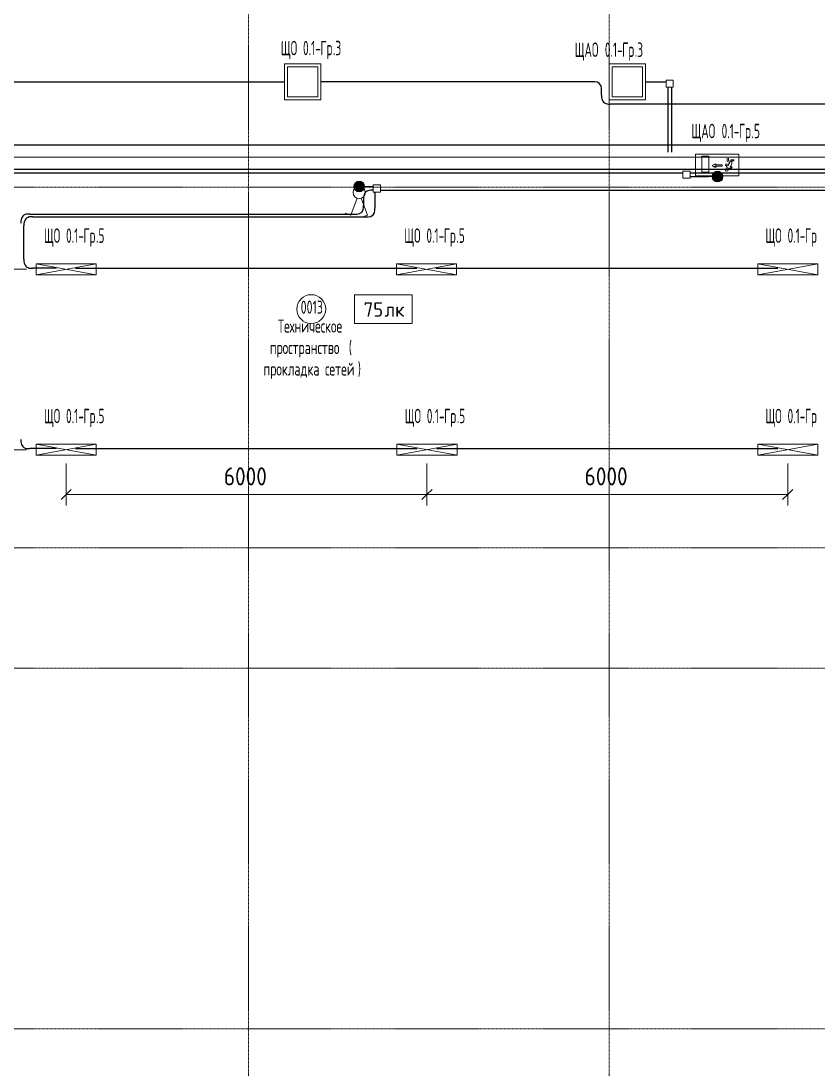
# Model space of a CAD drawing. Header units: millimetres. Extents: x -4730 to 98194, y -4296 to 93388.
# Drawn here: x 17715 to 30971, y 28333 to 45763 of the extents above; entities that cross this region are included whole.
import ezdxf

# ---------------------------------------------------------------- set-up
doc = ezdxf.new("R2010")
doc.units = ezdxf.units.MM
doc.linetypes.add('Линия сетки', pattern=[22.225, 12.7, -3.175, 3.175, -3.175])
for name, color, linetype, lineweight, true_color in [('Кабельные лотки', 5, 'Continuous', 25, 0x0000ff), ('Короба', 7, 'Continuous', 25, 0x008000), ('Опуск', 7, 'Continuous', 18, 0x007f00), ('Соединительные детали коробов', 7, 'Continuous', 25, 0x008000), ('Типовые аннотации', 5, 'Continuous', 18, 0x0000ff)]:
    doc.layers.add(name, color=color, linetype=linetype, lineweight=lineweight, true_color=true_color)
for name, color, linetype, lineweight in [('Марки помещений', 7, 'Continuous', 9), ('Марки силовых электроприборов', 7, 'Continuous', 9), ('Осевая линия', 7, 'Continuous', 18), ('Оси', 7, 'Continuous', 9), ('Размеры', 7, 'Continuous', 9), ('Размеры-120', 7, 'Continuous', 9)]:
    doc.layers.add(name, color=color, linetype=linetype, lineweight=lineweight)
doc.styles.add('GOST Common', font='GOST_Common.ttf', dxfattribs={"width": 0.6, "height": 240})
doc.styles.add('GOST Common_1', font='GOST_Common.ttf', dxfattribs={"height": 240})
doc.styles.add('GOST Common_2', font='GOST_Common.ttf', dxfattribs={"width": 0.9, "height": 300})
doc.styles.add('GOST Common_4', font='GOST_Common.ttf', dxfattribs={"width": 0.7, "height": 216})
doc.dimstyles.new('ADSK_Проверочный', dxfattribs={"dimscale": 304.8, "dimtxt": 301.714499, "dimasz": 0.556693, "dimexe": 0.590551, "dimexo": 0.590551, "dimgap": 0.19685, "dimtad": 1, "dimdec": 3, "dimrnd": 0.001, "dimdsep": 46, "dimtxsty": 'GOST Common_2', "dimblk1": 'OBLIQUE', "dimblk2": 'OBLIQUE', "dimsah": 1, "dimcen": 0.09, "dimazin": 0, "dimtfac": 1, "dimtdec": 4, "dimtix": 1, "dimtmove": 0, "dimatfit": 3, "dimfxl": 1, "dimtvp": 1, "dimtolj": 1, "dimtzin": 0, "dimarcsym": 2})

# ---------------------------------------------------------------- blocks, each defined once
blk = doc.blocks.new('M_Короб_ отвод - Плоский торец - ПВХ - Стандартная-2386742-Подвал')
at = {"layer": 'Соединительные детали коробов'}
for p, q in [((2894, 82640), (2856, 82640)), ((3006, 82640), (2894, 82640)), ((3006, 82640), (3006, 82640))]:
    blk.add_line(p, q, dxfattribs=at)
blk = doc.blocks.new('M_Короб_ отвод - Плоский торец - ПВХ - Стандартная-V1-Подвал')
at = {"layer": 'Соединительные детали коробов'}
for p, q in [((0, 111.95), (0, 150.05)), ((-150.05, 0), (-111.95, 0))]:
    blk.add_line(p, q, dxfattribs=at)
blk.add_arc((-111.95, 111.95), 111.95, 270, 0, dxfattribs=at)
blk = doc.blocks.new('DIMBLOCK76-Подвал')
at = {"layer": 'Размеры-120'}
for p, q in [((18467, 38405), (18467, 37707)), ((18467, 37887), (18467, 38405)), ((24467, 38405), (24467, 37707)), ((24467, 37887), (24467, 38405)), ((18467, 37887), (18383, 37802)), ((18467, 37887), (18552, 37971)), ((18467, 37887), (24467, 37887)), ((24467, 37887), (24383, 37802)), ((24467, 37887), (24552, 37971))]:
    blk.add_line(p, q, dxfattribs=at)
at = {"layer": 'Размеры-120', "color": 0, "insert": (21089, 38339), "char_height": 300, "width": 908.21, "attachment_point": 1, "line_spacing_factor": 1.022761, "style": 'GOST Common_2'}
blk.add_mtext('6000', dxfattribs=at)
blk = doc.blocks.new('_Oblique')
at = {"color": 0, "linetype": 'ByBlock', "lineweight": -2}
blk.add_line((-0.5, -0.5), (0.5, 0.5), dxfattribs=at)
blk = doc.blocks.new('DIMBLOCK77-Подвал')
at = {"layer": 'Размеры-120'}
for p, q in [((24467, 38405), (24467, 37707)), ((24467, 37887), (24467, 38405)), ((30467, 38405), (30467, 37707)), ((30467, 37887), (30467, 38405)), ((24467, 37887), (24383, 37802)), ((24467, 37887), (24552, 37971)), ((24467, 37887), (30467, 37887)), ((30467, 37887), (30383, 37802)), ((30467, 37887), (30552, 37971))]:
    blk.add_line(p, q, dxfattribs=at)
at = {"layer": 'Размеры-120', "color": 0, "insert": (27089, 38339), "char_height": 300, "width": 908.21, "attachment_point": 1, "line_spacing_factor": 1.022761, "style": 'GOST Common_2'}
blk.add_mtext('6000', dxfattribs=at)
blk = doc.blocks.new('DIMBLOCK78-Подвал')
at = {"layer": 'Размеры-120'}
for p, q in [((17223, 41633), (17139, 41718)), ((17807, 41633), (17043, 41633)), ((17223, 38633), (17223, 41633)), ((17223, 41633), (17308, 41548)), ((17223, 41633), (17807, 41633)), ((17223, 38633), (17139, 38718)), ((17807, 38633), (17043, 38633)), ((17223, 38633), (17308, 38548)), ((17223, 38633), (17807, 38633))]:
    blk.add_line(p, q, dxfattribs=at)
at = {"layer": 'Размеры-120', "color": 0, "insert": (16771, 39754), "char_height": 300, "width": 908.21, "attachment_point": 1, "rotation": 90, "line_spacing_factor": 1.022761, "style": 'GOST Common_2'}
blk.add_mtext('3000', dxfattribs=at)
blk = doc.blocks.new('ADSK_Марка_Помещение - Номер Имя-85223-Подвал')
at = {"layer": 'Марки помещений'}
blk.add_circle((0, 0), 2, dxfattribs=at)
blk = doc.blocks.new('Морка помещения_освещённость_ - Морка помещения_освещённость_-1484368-Подвал')
at = {"layer": 'Марки помещений', "color": 190, "true_color": 0x8000ff}
for p, q in [((-4, 0), (-4, 4)), ((-4, 4), (4, 4)), ((4, 4), (4, 0)), ((4, 0), (-4, 0))]:
    blk.add_line(p, q, dxfattribs=at)

msp = doc.modelspace()

# ---------------------------------------------------------------- hatches: boundary and pattern name
at = {"layer": 'Опуск'}
h = msp.add_hatch(color=256, dxfattribs=at)
edge = h.paths.add_edge_path(flags=0)
edge.add_arc((29300, 43175), 90, 180, 360)
edge.add_arc((29300, 43175), 90, 0, 180)
h = msp.add_hatch(color=256, dxfattribs=at)
edge = h.paths.add_edge_path(flags=0)
edge.add_arc((23340, 43010), 90, 180, 360)
edge.add_arc((23340, 43010), 90, 0, 180)

# ---------------------------------------------------------------- linework, layer by layer
at = {"layer": 'Кабельные лотки'}
for p, q in [((33645, 43700), (5200, 43700)), ((5200, 43300), (33645, 43300))]:
    msp.add_line(p, q, dxfattribs=at)
at = {"layer": 'Короба'}
for p, q in [((17199.764, 44752.2126), (22104.764, 44752.2126)), ((27221.6756, 44752.2126), (22699.764, 44752.2126)), ((28099.764, 44752.2126), (28443.2256, 44752.2126)), ((28471.7256, 44660.7126), (28471.7256, 43580)), ((28534.7256, 44660.7126), (28534.7256, 43580)), ((27371.7256, 44530.05), (27371.7256, 44602.1626)), ((33821.6756, 44380), (27521.7756, 44380)), ((11245.5826, 43238), (28725.5826, 43238)), ((28845.5826, 43238), (32065.5826, 43238)), ((28845.5826, 43175), (29149.95, 43175)), ((23490.05, 43010), (23574.5796, 43010)), ((23574.5796, 42947), (23564.6296, 42947)), ((23603.0796, 42918.5), (23603.0796, 42655.05)), ((23694.5796, 42947), (35814.5796, 42947)), ((23414.5796, 42796.95), (23414.5796, 42702.145)), ((17865.05, 42552.095), (23264.5296, 42552.095)), ((17913.667, 42505), (23453.0296, 42505)), ((17763.617, 41802.145), (17763.617, 42354.95)), ((18303.617, 41652.095), (17913.667, 41652.095)), ((18623.617, 41652.095), (24296.7317, 41652.095)), ((24616.7317, 41652.095), (30303.617, 41652.095)), ((18303.617, 38652.095), (17865.05, 38652.095)), ((18623.617, 38652.095), (24303.617, 38652.095)), ((24623.617, 38652.095), (30303.617, 38652.095))]:
    msp.add_line(p, q, dxfattribs=at)
at = {"layer": 'Опуск'}
for centre, start, end in [((29300, 43175), 0, 180), ((23340, 43010), 0, 180), ((29300, 43175), 180, 0), ((23340, 43010), 180, 0)]:
    msp.add_arc(centre, 90, start, end, dxfattribs=at)
at = {"layer": 'Осевая линия'}
msp.add_line((5200, 43500), (33645, 43500), dxfattribs=at)
at = {"layer": 'Оси', "linetype": 'Линия сетки'}
for p, q in [((21500, 93388.3703), (21500, -3096.3487)), ((27500, 93388.3703), (27500, -3096.3487)), ((98194.2682, 43000), (-3530.0173, 43000)), ((98194.2682, 37000), (-3530.0173, 37000)), ((98194.2682, 35000), (-3530.0173, 35000)), ((98194.2682, 29000), (-3530.0173, 29000))]:
    msp.add_line(p, q, dxfattribs=at)
at = {"layer": 'Типовые аннотации'}
for p, q in [((22100, 45052.2126), (22700, 45052.2126)), ((22100, 44452.2126), (22100, 45052.2126)), ((22150, 45002.2126), (22650, 45002.2126)), ((22150, 44502.2126), (22150, 45002.2126)), ((22650, 45002.2126), (22650, 44502.2126)), ((22700, 45052.2126), (22700, 44452.2126)), ((22700, 44452.2126), (22100, 44452.2126)), ((22650, 44502.2126), (22150, 44502.2126)), ((23305.798, 42815.3874), (23203.1919, 42533.4796)), ((23374.202, 42815.3874), (23476.8081, 42533.4796)), ((23109.2227, 42567.6816), (23203.1919, 42533.4796)), ((23476.8081, 42533.4796), (23382.8388, 42499.2776)), ((17967.4439, 41722.8481), (18967.4439, 41722.8481)), ((17967.4439, 41542.8481), (17967.4439, 41722.8481)), ((17967.4439, 41722.8481), (18967.4439, 41542.8481)), ((17967.4439, 41542.8481), (18967.4439, 41722.8481)), ((18967.4439, 41722.8481), (18967.4439, 41542.8481)), ((23960.5586, 41722.8481), (24960.5586, 41722.8481)), ((23960.5586, 41542.8481), (23960.5586, 41722.8481)), ((23960.5586, 41722.8481), (24960.5586, 41542.8481)), ((23960.5586, 41542.8481), (24960.5586, 41722.8481)), ((24960.5586, 41722.8481), (24960.5586, 41542.8481)), ((29967.4439, 41722.8481), (30967.4439, 41722.8481)), ((29967.4439, 41542.8481), (29967.4439, 41722.8481)), ((29967.4439, 41722.8481), (30967.4439, 41542.8481)), ((29967.4439, 41542.8481), (30967.4439, 41722.8481)), ((30967.4439, 41722.8481), (30967.4439, 41542.8481)), ((18967.4439, 41542.8481), (17967.4439, 41542.8481)), ((24960.5586, 41542.8481), (23960.5586, 41542.8481)), ((30967.4439, 41542.8481), (29967.4439, 41542.8481)), ((17967.4439, 38722.8481), (18967.4439, 38722.8481)), ((17967.4439, 38542.8481), (17967.4439, 38722.8481)), ((17967.4439, 38722.8481), (18967.4439, 38542.8481)), ((17967.4439, 38542.8481), (18967.4439, 38722.8481)), ((18967.4439, 38722.8481), (18967.4439, 38542.8481)), ((23967.4439, 38722.8481), (24967.4439, 38722.8481)), ((23967.4439, 38542.8481), (23967.4439, 38722.8481)), ((23967.4439, 38722.8481), (24967.4439, 38542.8481)), ((23967.4439, 38542.8481), (24967.4439, 38722.8481)), ((24967.4439, 38722.8481), (24967.4439, 38542.8481)), ((29967.4439, 38722.8481), (30967.4439, 38722.8481)), ((29967.4439, 38542.8481), (29967.4439, 38722.8481)), ((29967.4439, 38722.8481), (30967.4439, 38542.8481)), ((29967.4439, 38542.8481), (30967.4439, 38722.8481)), ((30967.4439, 38722.8481), (30967.4439, 38542.8481)), ((18967.4439, 38542.8481), (17967.4439, 38542.8481)), ((24967.4439, 38542.8481), (23967.4439, 38542.8481)), ((30967.4439, 38542.8481), (29967.4439, 38542.8481))]:
    msp.add_line(p, q, dxfattribs=at)
at = {"layer": 'Типовые аннотации', "color": 1, "true_color": 0xff0000}
for p, q in [((27500, 45052.2126), (28100, 45052.2126)), ((27500, 44452.2126), (27500, 45052.2126)), ((27550, 45002.2126), (28050, 45002.2126)), ((27550, 44502.2126), (27550, 45002.2126)), ((28050, 45002.2126), (28050, 44502.2126)), ((28100, 45052.2126), (28100, 44452.2126)), ((28100, 44452.2126), (27500, 44452.2126)), ((28050, 44502.2126), (27550, 44502.2126))]:
    msp.add_line(p, q, dxfattribs=at)
at = {"layer": 'Типовые аннотации', "color": 7}
for p, q in [((28443.2256, 44780.7126), (28563.2256, 44780.7126)), ((28443.2256, 44660.7126), (28443.2256, 44780.7126)), ((28563.2256, 44660.7126), (28443.2256, 44660.7126)), ((28563.2256, 44780.7126), (28563.2256, 44660.7126)), ((28725.5826, 43266.5), (28845.5826, 43266.5)), ((28725.5826, 43146.5), (28725.5826, 43266.5)), ((28845.5826, 43266.5), (28845.5826, 43146.5)), ((28845.5826, 43146.5), (28725.5826, 43146.5)), ((23574.5796, 43038.5), (23694.5796, 43038.5)), ((23574.5796, 42918.5), (23574.5796, 43038.5)), ((23694.5796, 42918.5), (23574.5796, 42918.5)), ((23694.5796, 43038.5), (23694.5796, 42918.5))]:
    msp.add_line(p, q, dxfattribs=at)
at = {"layer": 'Типовые аннотации', "color": 96, "true_color": 0x008000}
for p, q in [((28934.9821, 43188.2548), (28934.9821, 43548.2548)), ((28934.9821, 43548.2548), (29654.9821, 43548.2548)), ((29156.359, 43514.406), (29036.359, 43514.406)), ((29036.359, 43514.406), (29036.359, 43250.406)), ((29156.359, 43250.406), (29156.359, 43514.406)), ((29462.733, 43431.9798), (29462.733, 43479.9798)), ((29504.3022, 43407.9798), (29462.733, 43431.9798)), ((29468.3022, 43345.626), (29504.3022, 43407.9798)), ((29480.733, 43479.9798), (29480.733, 43442.3721)), ((29480.733, 43442.3721), (29520.2637, 43419.5491)), ((29520.2637, 43419.5491), (29520.2637, 43454.3721)), ((29520.2637, 43454.3721), (29574.2637, 43454.3721)), ((29574.2637, 43436.3721), (29538.2637, 43436.3721)), ((29538.2637, 43436.3721), (29538.2637, 43388.3721)), ((29654.9821, 43548.2548), (29654.9821, 43188.2548)), ((29036.359, 43250.406), (29156.359, 43250.406)), ((29251.2456, 43382.2023), (29209.6764, 43358.2023)), ((29209.6764, 43358.2023), (29251.2456, 43334.2023)), ((29275.2456, 43382.2023), (29251.2456, 43382.2023)), ((29251.2456, 43334.2023), (29275.2456, 43334.2023)), ((29254.461, 43370.2023), (29275.2456, 43382.2023)), ((29374.461, 43370.2023), (29254.461, 43370.2023)), ((29275.2456, 43334.2023), (29254.461, 43346.2023)), ((29254.461, 43346.2023), (29374.461, 43346.2023)), ((29374.461, 43346.2023), (29374.461, 43370.2023)), ((29426.3022, 43380.0183), (29468.3022, 43380.0183)), ((29450.3022, 43362.0183), (29426.3022, 43362.0183)), ((29450.3022, 43332.0183), (29450.3022, 43362.0183)), ((29491.8714, 43308.0183), (29450.3022, 43332.0183)), ((29527.8714, 43308.0183), (29491.8714, 43308.0183)), ((29538.2637, 43388.3721), (29502.2637, 43326.0183)), ((29517.4791, 43326.0183), (29530.2829, 43348.1952)), ((29545.8714, 43339.1952), (29527.8714, 43308.0183)), ((29654.9821, 43188.2548), (28934.9821, 43188.2548))]:
    msp.add_line(p, q, dxfattribs=at)
msp.add_circle((29452.3049, 43287.4871), 24, dxfattribs=at)
at = {"layer": 'Типовые аннотации'}
msp.add_circle((23340, 42909.3567), 100, dxfattribs=at)

# ---------------------------------------------------------------- block references
at = {"layer": 'Марки помещений', "xscale": 120, "yscale": 120, "zscale": 120}
msp.add_blockref('ADSK_Марка_Помещение - Номер Имя-85223-Подвал', (22542.6796, 40971.0663), dxfattribs=at)
at = {"layer": 'Марки помещений', "color": 190, "true_color": 0x8000ff, "xscale": 120, "yscale": 120, "zscale": 120}
msp.add_blockref('Морка помещения_освещённость_ - Морка помещения_освещённость_-1484368-Подвал', (23741.3683, 40731.0663), dxfattribs=at)
at = {"layer": 'Соединительные детали коробов'}
for name, p, rotation in [('M_Короб_ отвод - Плоский торец - ПВХ - Стандартная-V1-Подвал', (27371.7256, 44752.2126), 90), ('M_Короб_ отвод - Плоский торец - ПВХ - Стандартная-V1-Подвал', (27371.7256, 44380), 270), ('M_Короб_ отвод - Плоский торец - ПВХ - Стандартная-2386742-Подвал', (26346.0114, 125650), 180), ('M_Короб_ отвод - Плоский торец - ПВХ - Стандартная-V1-Подвал', (23414.5796, 42947), 180), ('M_Короб_ отвод - Плоский торец - ПВХ - Стандартная-V1-Подвал', (17715, 42552.095), 180), ('M_Короб_ отвод - Плоский торец - ПВХ - Стандартная-V1-Подвал', (17763.617, 42505), 180), ('M_Короб_ отвод - Плоский торец - ПВХ - Стандартная-V1-Подвал', (17763.617, 41652.095), 270), ('M_Короб_ отвод - Плоский торец - ПВХ - Стандартная-V1-Подвал', (17715, 38652.095), 270)]:
    msp.add_blockref(name, p, dxfattribs=dict(at, rotation=rotation))
for name, p in [('M_Короб_ отвод - Плоский торец - ПВХ - Стандартная-2386742-Подвал', (26293.9886, -39465)), ('M_Короб_ отвод - Плоский торец - ПВХ - Стандартная-V1-Подвал', (23414.5796, 42552.095)), ('M_Короб_ отвод - Плоский торец - ПВХ - Стандартная-V1-Подвал', (23603.0796, 42505))]:
    msp.add_blockref(name, p, dxfattribs=at)

# ---------------------------------------------------------------- texts
at = {"layer": 'Марки помещений', "char_height": 216, "attachment_point": 1, "style": 'GOST Common_4'}
for s, insert, width in [('0013', (22366.646, 41111.0878), 478.126425), ('Техническое', (21988.5848, 40796.2912), 1400.7084), (' (', (23166.5098, 40439.1037), 134.6835), ('пространство', (21855.2348, 40439.1037), 1589.2653), ('\\fGOST Common|b0|i0|c204|p34|;\\W.7;)', (23316.5285, 40081.9162), 74.075925), ('прокладка', (21749.666, 40081.9162), 1178.480625), ('\\fGOST Common|b0|i0|c204|p34|;\\W.7; ', (22722.0098, 40081.9162), 60.607575), ('сетей', (22772.016, 40081.9162), 659.94915)]:
    msp.add_mtext(s, dxfattribs=dict(at, insert=insert, width=width))
at = {"layer": 'Марки помещений', "color": 190, "true_color": 0x8000ff, "char_height": 240, "attachment_point": 1, "style": 'GOST Common_1'}
for s, insert, width in [('75', (23412.8844, 41082.7782), 423.291), ('лк', (23762.1344, 41082.7782), 413.67075)]:
    msp.add_mtext(s, dxfattribs=dict(at, insert=insert, width=width))
at = {"layer": 'Марки силовых электроприборов', "char_height": 240, "attachment_point": 1, "style": 'GOST Common'}
for s, insert, width in [('ЩО', (22037.1253, 45432.395), 340.55685), (' 0.1-', (22318.1128, 45432.395), 455.99985), ('Гр', (22694.3503, 45432.395), 253.9746), ('.3', (22903.9003, 45432.395), 173.1645), ('ЩАО', (26923.6361, 45405.1457), 502.17705), (' 0.1-', (27337.9736, 45405.1457), 455.99985), ('Гр', (27714.2111, 45405.1457), 253.9746), ('.3', (27923.7611, 45405.1457), 173.1645), ('ЩАО', (28865.7414, 44052.4918), 502.17705), (' 0.1-', (29280.0789, 44052.4918), 455.99985), ('Гр', (29656.3164, 44052.4918), 253.9746), ('.5', (29865.8664, 44052.4918), 178.93665), ('ЩО', (18095.9584, 42313.0305), 340.55685), (' 0.1-', (18376.9459, 42313.0305), 455.99985), ('Гр', (18753.1834, 42313.0305), 253.9746), ('.5', (18962.7334, 42313.0305), 178.93665), ('ЩО', (24089.0731, 42313.0305), 340.55685), (' 0.1-', (24370.0606, 42313.0305), 455.99985), ('Гр', (24746.2981, 42313.0305), 253.9746), ('.5', (24955.8481, 42313.0305), 178.93665), ('ЩО', (30095.9584, 42313.0305), 340.55685), (' 0.1-', (30376.9459, 42313.0305), 455.99985), ('Гр', (30753.1834, 42313.0305), 253.9746), ('ЩО', (18095.9584, 39313.0305), 340.55685), (' 0.1-', (18376.9459, 39313.0305), 455.99985), ('Гр', (18753.1834, 39313.0305), 253.9746), ('.5', (18962.7334, 39313.0305), 178.93665), ('ЩО', (24095.9584, 39313.0305), 340.55685), (' 0.1-', (24376.9459, 39313.0305), 455.99985), ('Гр', (24753.1834, 39313.0305), 253.9746), ('.5', (24962.7334, 39313.0305), 178.93665), ('ЩО', (30095.9584, 39313.0305), 340.55685), (' 0.1-', (30376.9459, 39313.0305), 455.99985), ('Гр', (30753.1834, 39313.0305), 253.9746)]:
    msp.add_mtext(s, dxfattribs=dict(at, insert=insert, width=width))

# ---------------------------------------------------------------- dimensions: what is measured, and where the dimension line sits
at = {"layer": 'Размеры'}
dim = msp.add_linear_dim(base=(17223.4783, 41632.8481), p1=(17987.117, 38632.8481), p2=(17987.117, 41632.8481), angle=90, dimstyle='ADSK_Проверочный', override={"dimpost": '<>', "dimfxl": 3000}, dxfattribs=at)
dim.commit()
dim.dimension.update_dxf_attribs({"geometry": 'DIMBLOCK78-Подвал', "text_midpoint": (17013.4783, 40132.8481)})
for base, p1, p2, picture, middle in [((24467.4439, 37886.5368), (18467.4439, 38584.8481), (24467.4439, 38584.8481), 'DIMBLOCK76-Подвал', (21467.4439, 38096.5368)), ((30467.4439, 37886.5368), (24467.4439, 38584.8481), (30467.4439, 38584.8481), 'DIMBLOCK77-Подвал', (27467.4439, 38096.5368))]:
    dim = msp.add_linear_dim(base=base, p1=p1, p2=p2, dimstyle='ADSK_Проверочный', override={"dimpost": '<>', "dimfxl": 6000}, dxfattribs=at)
    dim.commit()
    dim.dimension.update_dxf_attribs({"geometry": picture, "text_midpoint": middle})

doc.saveas('drawing.dxf')
